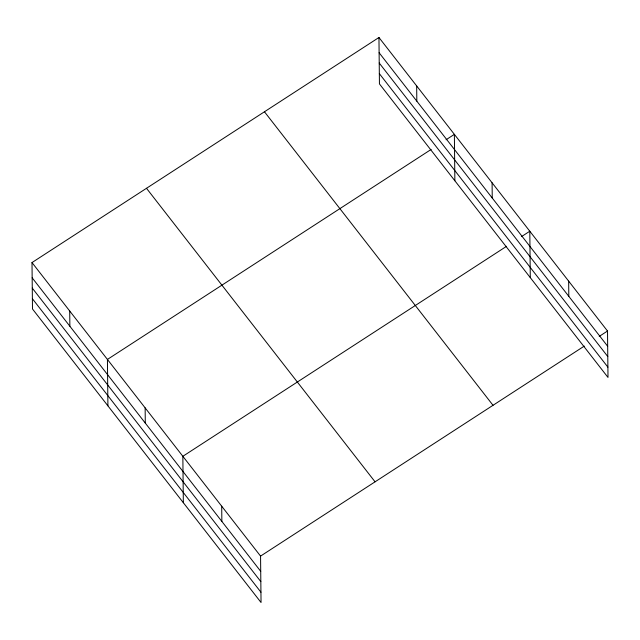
<?xml version="1.0" encoding="UTF-8"?>
<svg xmlns="http://www.w3.org/2000/svg" width="640" height="640" viewBox="0 0 640 640"><rect width="100%" height="100%" fill="white"/><g stroke="black" fill="none" stroke-linecap="round" stroke-linejoin="round"><path stroke-width="0.96" d="M32 262.568L260.56 556.104L261.048 602.504L32.488 308.976L32 262.568L378.952 37.496L607.512 331.024L608 377.432L379.44 83.896L378.952 37.496M431.144 149.432L107.424 359.432L107.912 405.84M446.08 139.744L454.376 134.36L454.864 180.768M506.576 246.296L182.848 456.296L183.336 502.704M521.504 236.608L529.8 231.224L530.288 277.632M260.56 556.104L584.28 346.096M599.216 336.408L607.512 331.024M379.112 52.736L607.672 346.264M379.216 63.016L607.784 356.552M379.328 73.616L607.896 367.144M264.456 111.768L493.024 405.304M146.496 188.296L375.056 481.824M32.16 277.808L260.72 571.336M32.264 288.096L260.832 581.624M32.376 298.688L260.944 592.224M568.656 281.128L568.816 296.368M492.088 182.792L492.248 198.032M416.664 85.928L416.824 101.168M221.704 506.2L221.864 521.44M145.136 407.864L145.296 423.104M69.712 311L69.872 326.24"/></g></svg>
